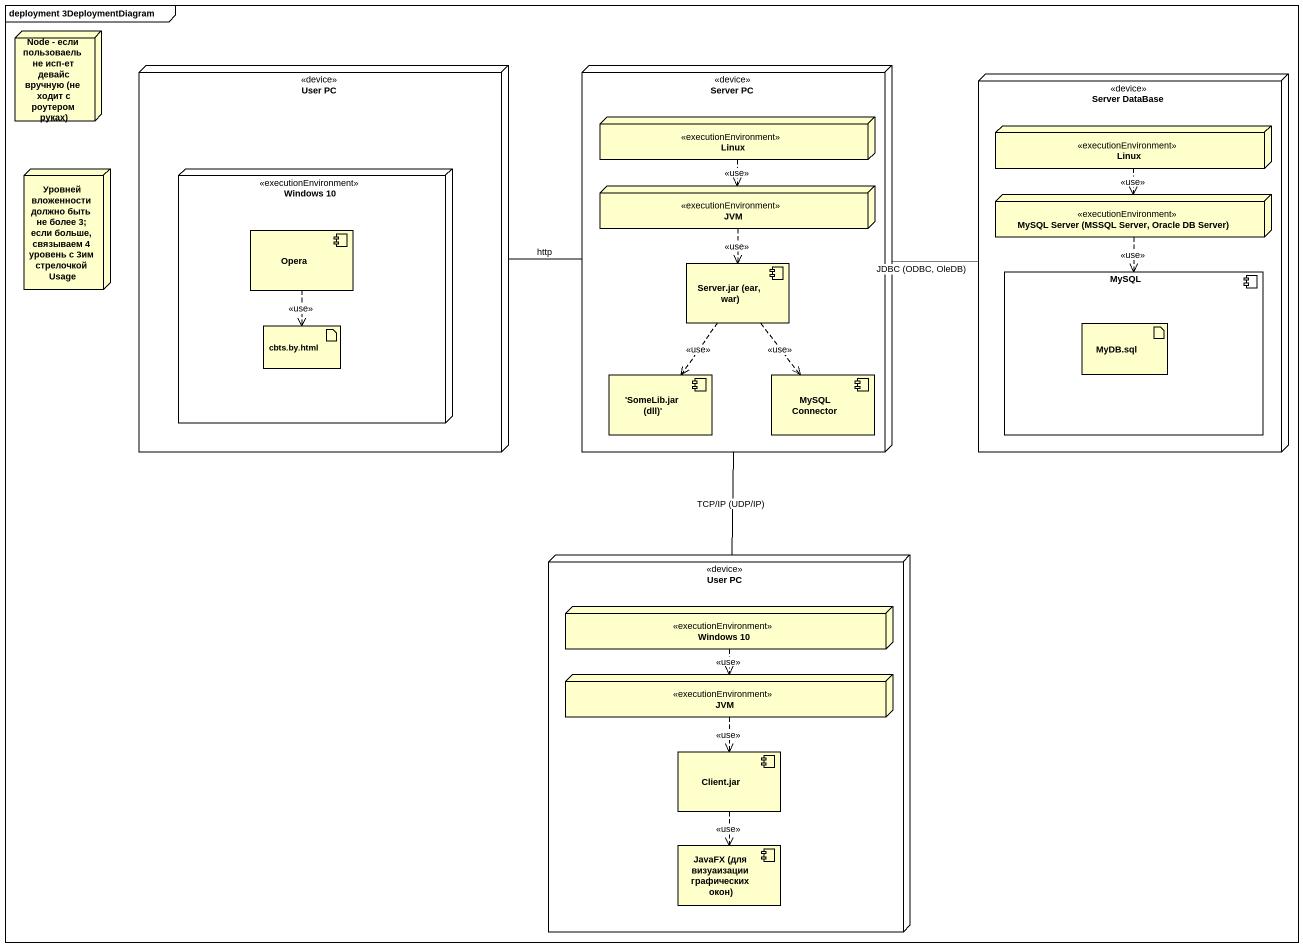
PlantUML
@startuml
mainframe deployment 3DeploymentDiagram
node "Node - если пользоваель не исп-ет девайс вручную (не ходит с роутером руках)" as Node_если_пользоваель_не
node "User PC" as User_PC <<device>> {
  node "Windows 10" as Windows_10 <<executionEnvironment>> {
    component Opera
    artifact "cbts.by.html" as cbts_by_html
  }
}
node "Server PC" as Server_PC <<device>> {
  node Linux <<executionEnvironment>>
  node JVM <<executionEnvironment>>
  component "Server.jar (ear, war)" as Server_jar_ear_war
  component "'SomeLib.jar (dll)'" as SomeLib_jar_dll
  component "MySQL Connector" as MySQL_Connector
}
node "Server DataBase" as Server_DataBase <<device>> {
  node "Linux" as Linux_2 <<executionEnvironment>>
  node "MySQL Server (MSSQL Server, Oracle DB Server)" as MySQL_Server_MSSQL_Server <<executionEnvironment>>
  component MySQL {
    artifact "MyDB.sql" as MyDB_sql
  }
}
node "Уровней вложенности должно быть не более 3; если больше, связываем 4 уровень с 3им стрелочкой Usage" as Уровней_вложенности_должно
node "User PC" as User_PC_2 <<device>> {
  node "Windows 10" as Windows_10_2 <<executionEnvironment>>
  node "JVM" as JVM_2 <<executionEnvironment>>
  component "Client.jar" as Client_jar
  component "JavaFX (для визуаизации графических окон)" as JavaFX_для_визуаизации
}
User_PC -right- Server_PC : http
Server_PC -right- Server_DataBase : JDBC (ODBC, OleDB)
Linux ..> JVM : <<use>>
Linux_2 ..> MySQL_Server_MSSQL_Server : <<use>>
JVM ..> Server_jar_ear_war : <<use>>
MySQL_Server_MSSQL_Server ..> MySQL : <<use>>
Opera ..> cbts_by_html : <<use>>
Server_jar_ear_war ..> SomeLib_jar_dll : <<use>>
Server_jar_ear_war ..> MySQL_Connector : <<use>>
User_PC_2 -up- Server_PC : TCP/IP (UDP/IP)
Windows_10_2 ..> JVM_2 : <<use>>
JVM_2 ..> Client_jar : <<use>>
Client_jar ..> JavaFX_для_визуаизации : <<use>>
@enduml
